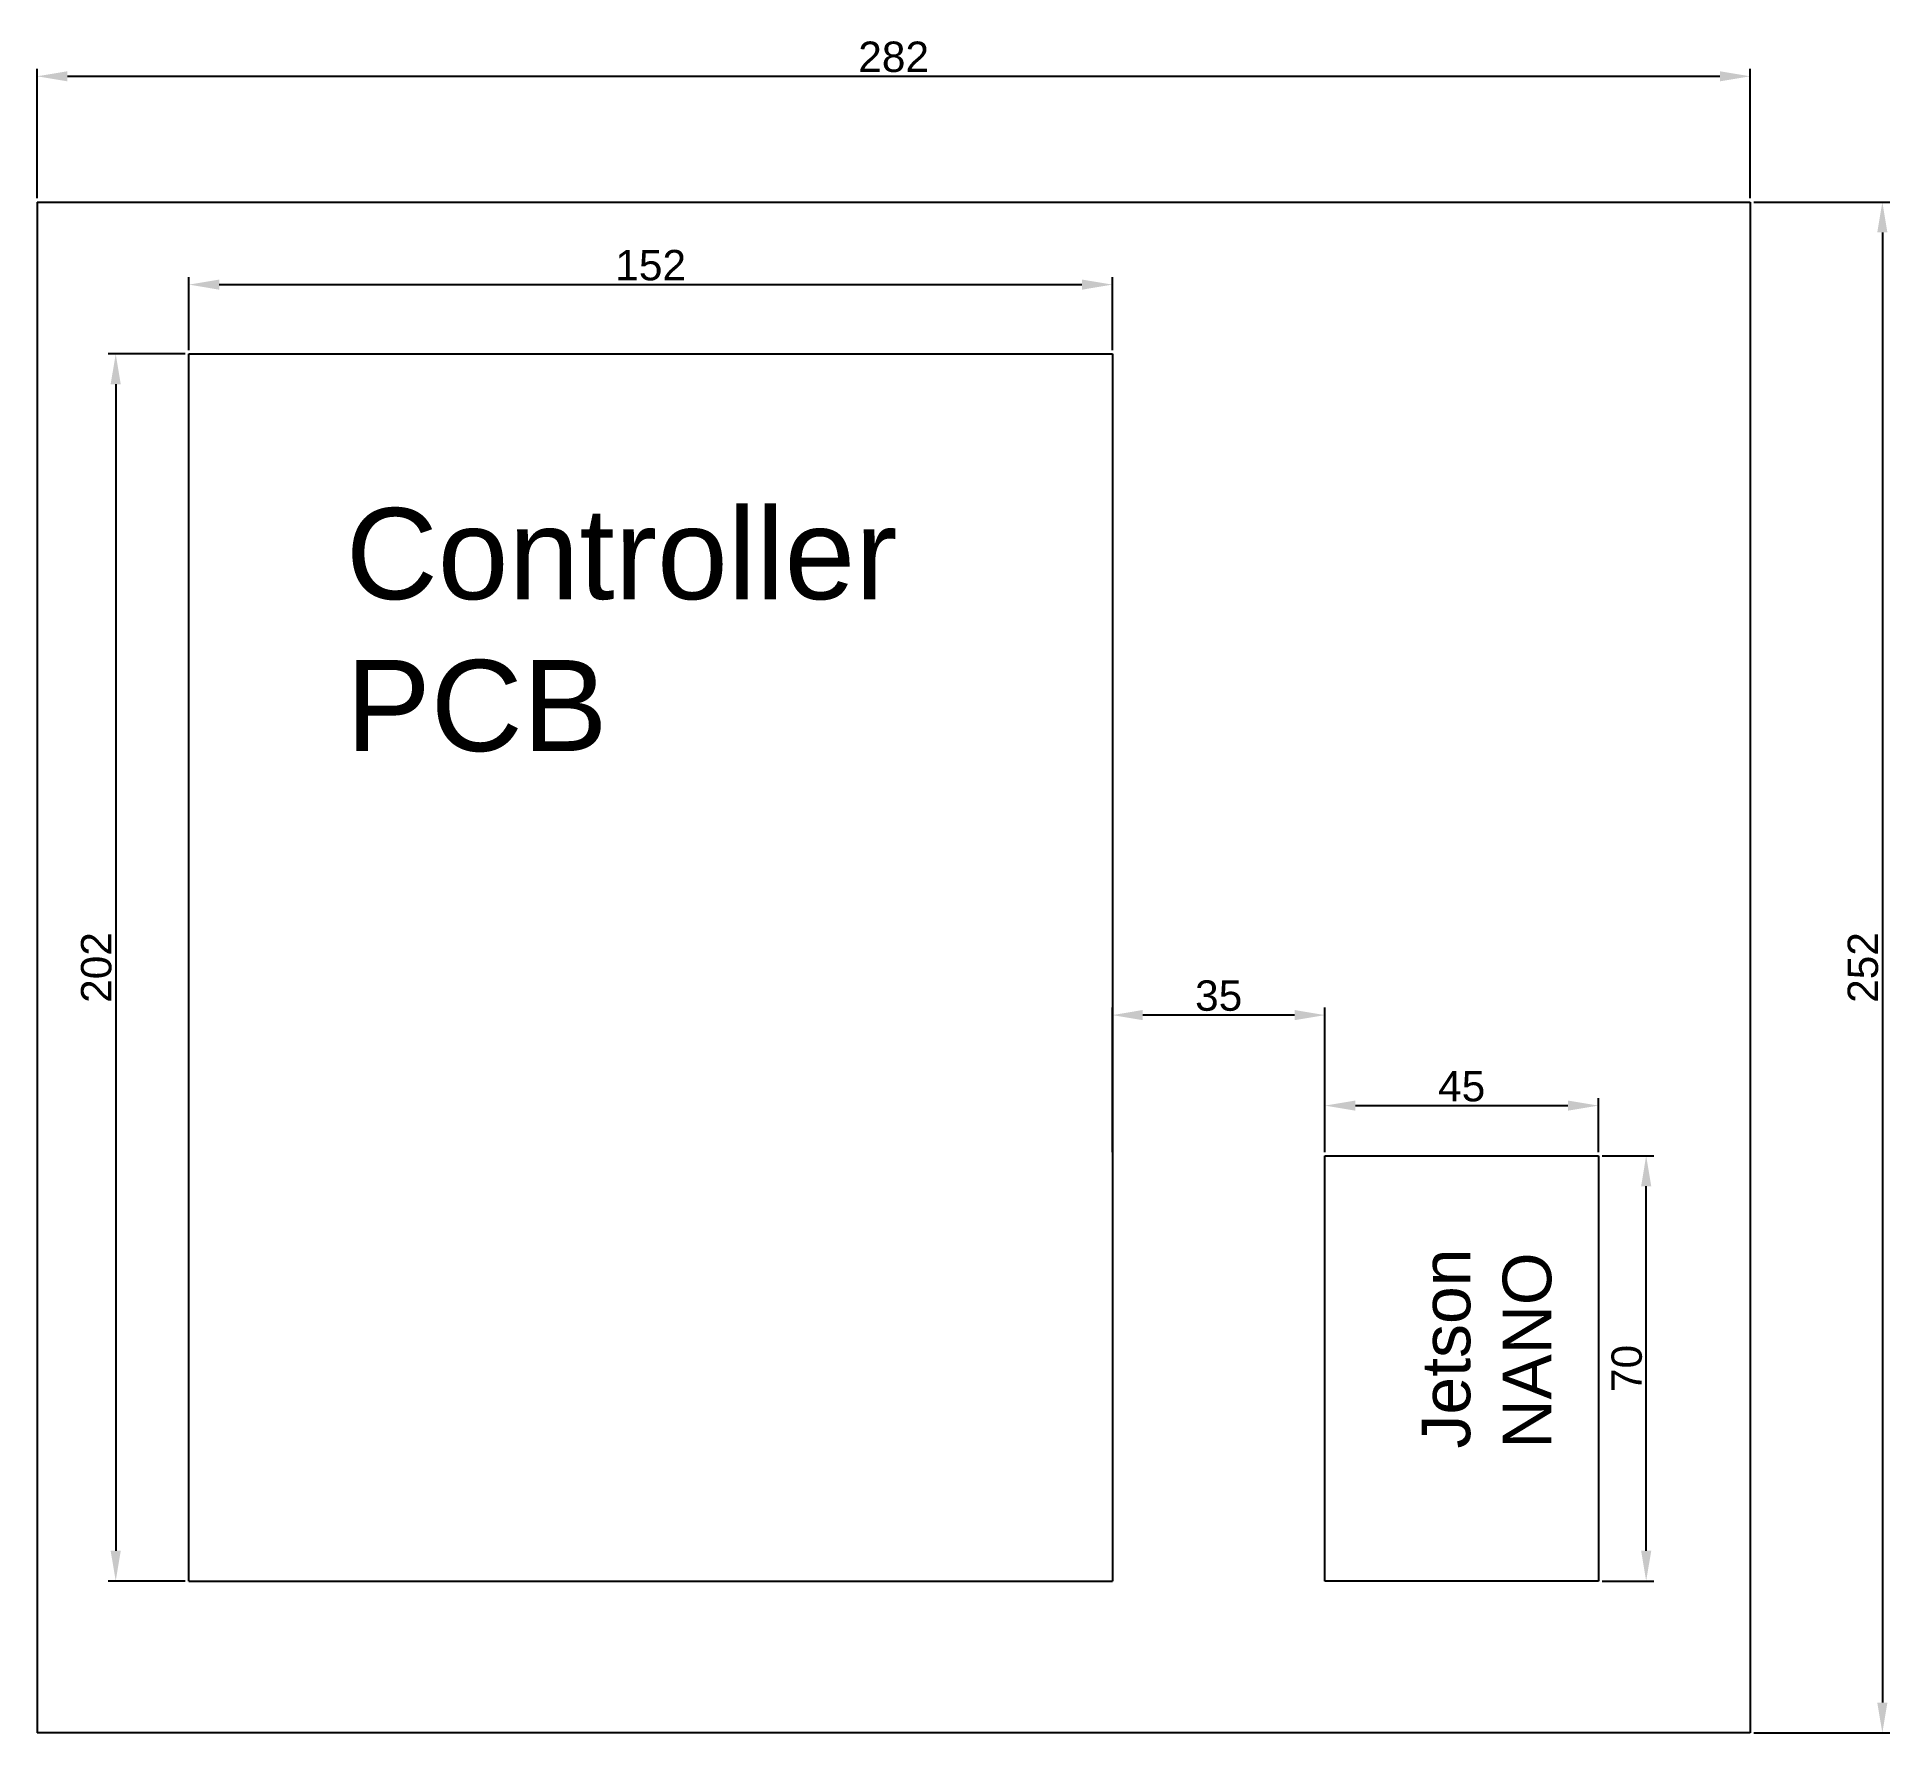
# Model space of a CAD drawing. Header units: millimetres. Extents: x 2475 to 2780, y 978 to 1257.
import ezdxf

# ---------------------------------------------------------------- set-up
doc = ezdxf.new("R2010")
doc.units = ezdxf.units.MM
doc.styles.get("Standard").update_dxf_attribs({"font": 'arial.ttf'})
doc.dimstyles.new('ISO-25', dxfattribs={"dimtxt": 2.5, "dimasz": 2.5, "dimexe": 1.25, "dimexo": 0.625, "dimtad": 1, "dimtxsty": 'Standard', "dimcen": 2.5, "dimadec": 0, "dimazin": 0, "dimtfac": 1, "dimtmove": 0, "dimatfit": 3, "dimfxl": 1, "dimarcsym": 0})

# ---------------------------------------------------------------- blocks, each defined once
blk = doc.blocks.new('*D3')
at = {"color": 0, "lineweight": -2, "transparency": 16777216}
for p, q in [((2500.23, 1205.38), (2500.23, 1217.42)), ((2652.23, 1205.38), (2652.23, 1217.42)), ((2505.23, 1216.17), (2647.23, 1216.17))]:
    blk.add_line(p, q, dxfattribs=at)
at = {"color": 0, "transparency": 16777216}
for points in [[(2505.23, 1217), (2505.23, 1215.33), (2500.23, 1216.17)], [(2647.23, 1217), (2647.23, 1215.33), (2652.23, 1216.17)]]:
    blk.add_solid(points, dxfattribs=at)
at = {"layer": 'Defpoints', "color": 0, "transparency": 16777216}
for p in [(2652.23, 1216.17), (2500.23, 1204.76), (2652.23, 1204.76)]:
    blk.add_point(p, dxfattribs=at)
at = {"color": 0, "transparency": 16777216, "insert": (2576.23, 1219.34), "char_height": 5, "attachment_point": 5}
blk.add_mtext('152', dxfattribs=at)
blk = doc.blocks.new('*D7')
at = {"color": 0, "lineweight": -2, "transparency": 16777216}
for p, q in [((2499.6, 1204.76), (2486.93, 1204.76)), ((2488.18, 1199.76), (2488.18, 1007.76)), ((2499.6, 1002.76), (2486.93, 1002.76))]:
    blk.add_line(p, q, dxfattribs=at)
at = {"color": 0, "transparency": 16777216}
for points in [[(2487.34, 1199.76), (2489.01, 1199.76), (2488.18, 1204.76)], [(2487.34, 1007.76), (2489.01, 1007.76), (2488.18, 1002.76)]]:
    blk.add_solid(points, dxfattribs=at)
at = {"layer": 'Defpoints', "color": 0, "transparency": 16777216}
for p in [(2500.23, 1204.76), (2488.18, 1002.76), (2500.23, 1002.76)]:
    blk.add_point(p, dxfattribs=at)
at = {"color": 0, "transparency": 16777216, "insert": (2485, 1103.76), "char_height": 5, "attachment_point": 5, "rotation": 90}
blk.add_mtext('202', dxfattribs=at)
blk = doc.blocks.new('*D8')
at = {"color": 0, "lineweight": -2, "transparency": 16777216}
for p, q in [((2732.85, 1072.76), (2741.35, 1072.76)), ((2740.1, 1007.76), (2740.1, 1067.76)), ((2732.85, 1002.76), (2741.35, 1002.76))]:
    blk.add_line(p, q, dxfattribs=at)
at = {"color": 0, "transparency": 16777216}
for points in [[(2739.27, 1067.76), (2740.94, 1067.76), (2740.1, 1072.76)], [(2739.27, 1007.76), (2740.94, 1007.76), (2740.1, 1002.76)]]:
    blk.add_solid(points, dxfattribs=at)
at = {"layer": 'Defpoints', "color": 0, "transparency": 16777216}
for p in [(2732.23, 1072.76), (2740.1, 1072.76), (2732.23, 1002.76)]:
    blk.add_point(p, dxfattribs=at)
at = {"color": 0, "transparency": 16777216, "insert": (2736.92, 1037.76), "char_height": 5, "attachment_point": 5, "rotation": 90}
blk.add_mtext('70', dxfattribs=at)
blk = doc.blocks.new('*D10')
at = {"color": 0, "lineweight": -2, "transparency": 16777216}
for p, q in [((2652.23, 1073.38), (2652.23, 1097.17)), ((2682.23, 1095.92), (2657.23, 1095.92)), ((2687.23, 1073.38), (2687.23, 1097.17))]:
    blk.add_line(p, q, dxfattribs=at)
at = {"color": 0, "transparency": 16777216}
for points in [[(2657.23, 1096.76), (2657.23, 1095.09), (2652.23, 1095.92)], [(2682.23, 1096.76), (2682.23, 1095.09), (2687.23, 1095.92)]]:
    blk.add_solid(points, dxfattribs=at)
at = {"layer": 'Defpoints', "color": 0, "transparency": 16777216}
for p in [(2652.23, 1095.92), (2652.23, 1072.76), (2687.23, 1072.76)]:
    blk.add_point(p, dxfattribs=at)
at = {"color": 0, "transparency": 16777216, "insert": (2669.73, 1099.1), "char_height": 5, "attachment_point": 5}
blk.add_mtext('35', dxfattribs=at)
blk = doc.blocks.new('*D11')
at = {"color": 0, "lineweight": -2, "transparency": 16777216}
for p, q in [((2757.85, 1229.76), (2780.23, 1229.76)), ((2778.98, 1224.76), (2778.98, 982.76)), ((2757.85, 977.76), (2780.23, 977.76))]:
    blk.add_line(p, q, dxfattribs=at)
at = {"color": 0, "transparency": 16777216}
for points in [[(2778.14, 1224.76), (2779.81, 1224.76), (2778.98, 1229.76)], [(2778.14, 982.76), (2779.81, 982.76), (2778.98, 977.76)]]:
    blk.add_solid(points, dxfattribs=at)
at = {"layer": 'Defpoints', "color": 0, "transparency": 16777216}
for p in [(2757.23, 1229.76), (2757.23, 977.76), (2778.98, 977.76)]:
    blk.add_point(p, dxfattribs=at)
at = {"color": 0, "transparency": 16777216, "insert": (2775.8, 1103.76), "char_height": 5, "attachment_point": 5, "rotation": 90}
blk.add_mtext('252', dxfattribs=at)
blk = doc.blocks.new('*D12')
at = {"color": 0, "lineweight": -2, "transparency": 16777216}
for p, q in [((2475.23, 1230.38), (2475.23, 1251.71)), ((2757.23, 1230.38), (2757.23, 1251.71)), ((2480.23, 1250.46), (2752.23, 1250.46))]:
    blk.add_line(p, q, dxfattribs=at)
at = {"color": 0, "transparency": 16777216}
for points in [[(2480.23, 1251.29), (2480.23, 1249.63), (2475.23, 1250.46)], [(2752.23, 1251.29), (2752.23, 1249.63), (2757.23, 1250.46)]]:
    blk.add_solid(points, dxfattribs=at)
at = {"layer": 'Defpoints', "color": 0, "transparency": 16777216}
for p in [(2757.23, 1250.46), (2475.23, 1229.76), (2757.23, 1229.76)]:
    blk.add_point(p, dxfattribs=at)
at = {"color": 0, "transparency": 16777216, "insert": (2616.23, 1253.64), "char_height": 5, "attachment_point": 5}
blk.add_mtext('282', dxfattribs=at)
blk = doc.blocks.new('*D13')
at = {"color": 0, "lineweight": -2, "transparency": 16777216}
for p, q in [((2687.23, 1073.38), (2687.23, 1082.27)), ((2692.23, 1081.02), (2727.23, 1081.02)), ((2732.23, 1073.38), (2732.23, 1082.27))]:
    blk.add_line(p, q, dxfattribs=at)
at = {"color": 0, "transparency": 16777216}
for points in [[(2692.23, 1081.86), (2692.23, 1080.19), (2687.23, 1081.02)], [(2727.23, 1081.86), (2727.23, 1080.19), (2732.23, 1081.02)]]:
    blk.add_solid(points, dxfattribs=at)
at = {"layer": 'Defpoints', "color": 0, "transparency": 16777216}
for p in [(2732.23, 1081.02), (2687.23, 1072.76), (2732.23, 1072.76)]:
    blk.add_point(p, dxfattribs=at)
at = {"color": 0, "transparency": 16777216, "insert": (2709.73, 1084.19), "char_height": 5, "attachment_point": 5}
blk.add_mtext('45', dxfattribs=at)

msp = doc.modelspace()

# ---------------------------------------------------------------- linework, layer by layer
for p, q in [((2475.229, 1229.757), (2475.229, 977.757)), ((2475.229, 1229.757), (2757.229, 1229.757)), ((2757.229, 1229.757), (2757.229, 977.757)), ((2500.229, 1002.757), (2500.229, 1204.757)), ((2500.229, 1204.757), (2652.229, 1204.757)), ((2652.229, 1204.757), (2652.229, 1002.757)), ((2687.229, 1002.757), (2687.229, 1072.757)), ((2687.229, 1072.757), (2732.229, 1072.757)), ((2732.229, 1072.757), (2732.229, 1002.757)), ((2500.229, 1002.757), (2652.229, 1002.757)), ((2732.229, 1002.757), (2687.229, 1002.757)), ((2757.229, 977.757), (2475.229, 977.757))]:
    msp.add_line(p, q)

# ---------------------------------------------------------------- texts
at = {"insert": (2526.055, 1179.388), "char_height": 15, "attachment_point": 1}
msp.add_mtext_dynamic_manual_height_columns('Controller PCB', width=61.47804, gutter_width=12.5, heights=[0], dxfattribs=at)
at = {"insert": (2703.146, 1024.574), "char_height": 8, "attachment_point": 1, "rotation": 90}
msp.add_mtext_dynamic_manual_height_columns('Jetson\\PNANO', width=30.74404, gutter_width=12.5, heights=[0], dxfattribs=at)

# ---------------------------------------------------------------- dimensions: what is measured, and where the dimension line sits
for base, p1, p2, picture, middle in [((2757.229, 1250.46), (2475.229, 1229.757), (2757.229, 1229.757), '*D12', (2616.229, 1253.638)), ((2652.229, 1216.167), (2500.229, 1204.757), (2652.229, 1204.757), '*D3', (2576.229, 1219.345)), ((2652.229, 1095.924), (2687.229, 1072.757), (2652.229, 1072.757), '*D10', (2669.729, 1099.104)), ((2732.229, 1081.024), (2687.229, 1072.757), (2732.229, 1072.757), '*D13', (2709.729, 1084.191))]:
    dim = msp.add_linear_dim(base=base, p1=p1, p2=p2, dimstyle='ISO-25', override={"dimtxt": 5, "dimasz": 5})
    dim.commit()
    dim.dimension.update_dxf_attribs({"geometry": picture, "text_midpoint": middle})
for base, p1, p2, picture, middle in [((2778.978, 977.757), (2757.229, 1229.757), (2757.229, 977.757), '*D11', (2775.8, 1103.757)), ((2488.177, 1002.757), (2500.229, 1204.757), (2500.229, 1002.757), '*D7', (2484.999, 1103.757)), ((2740.102, 1072.757), (2732.229, 1002.757), (2732.229, 1072.757), '*D8', (2736.924, 1037.757))]:
    dim = msp.add_linear_dim(base=base, p1=p1, p2=p2, angle=90, dimstyle='ISO-25', override={"dimtxt": 5, "dimasz": 5})
    dim.commit()
    dim.dimension.update_dxf_attribs({"geometry": picture, "text_midpoint": middle})

doc.saveas('drawing.dxf')
